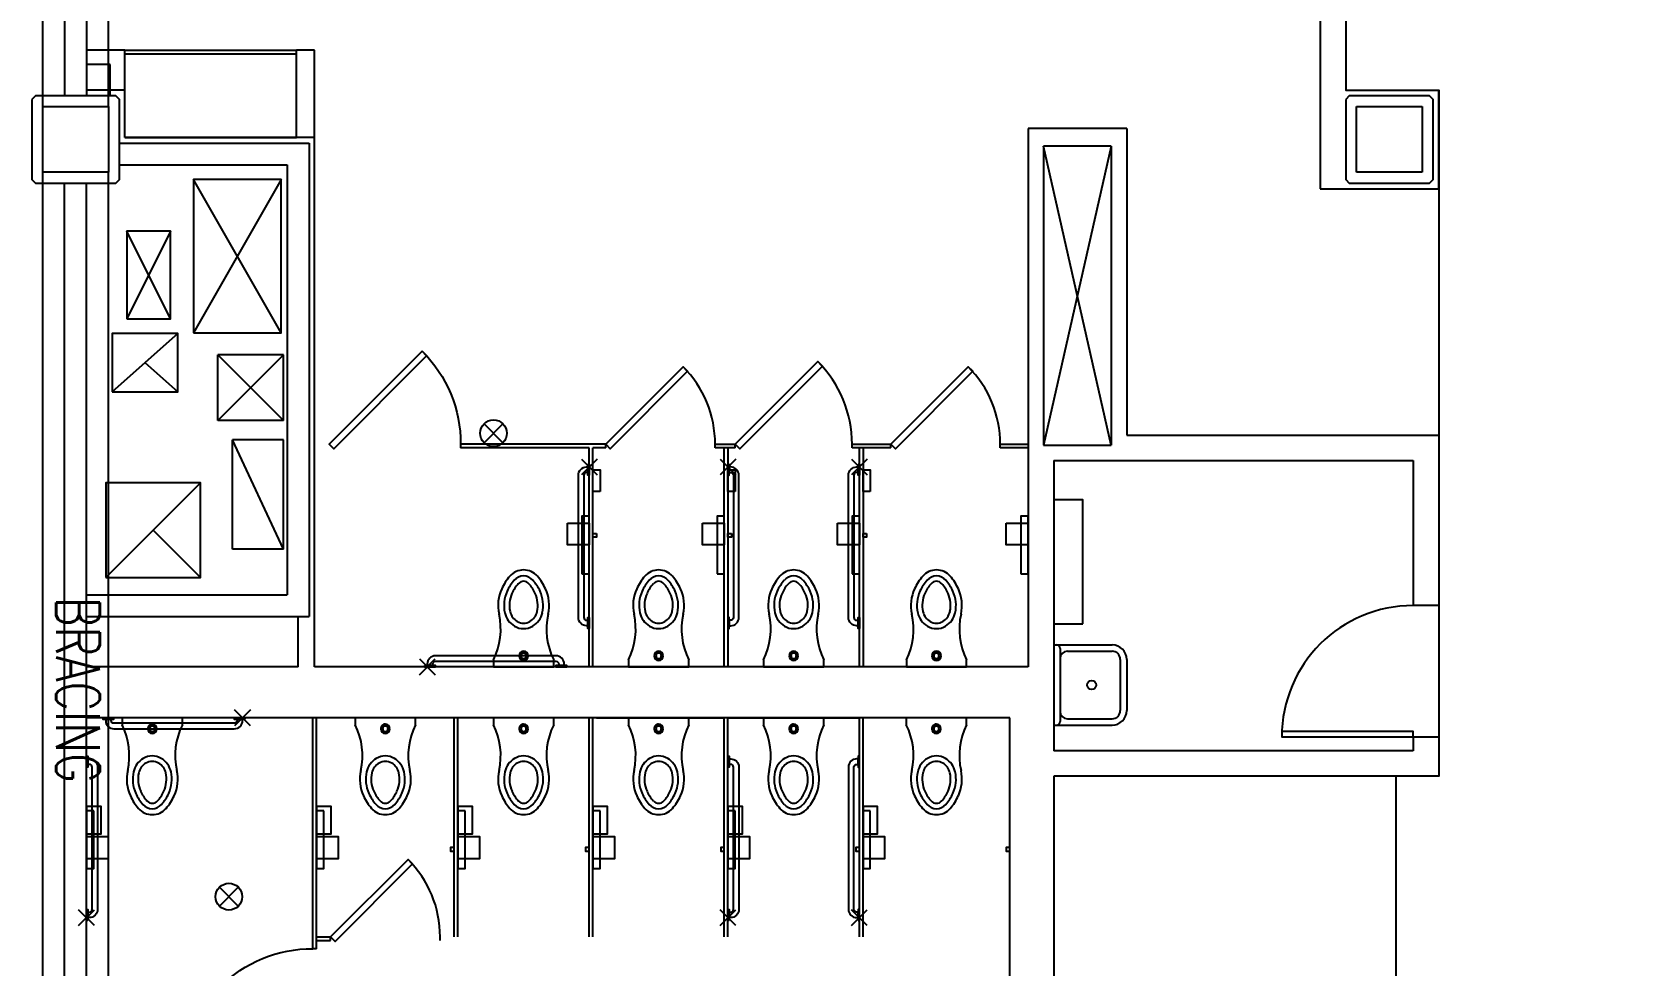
# Model space of a CAD drawing. Extents: x -13345 to 10098, y -1643 to 9113.
# Drawn here: x 6666.1 to 7101.8, y 2660.5 to 2916.3 of the extents above; entities that cross this region are included whole.
import ezdxf
from ezdxf.enums import TextEntityAlignment as Align

# ---------------------------------------------------------------- set-up
doc = ezdxf.new("R2010")
doc.units = 0
doc.header["$LTSCALE"] = 192
doc.header["$MEASUREMENT"] = 0
doc.linetypes.add('DASHED', pattern=[0.75, 0.5, -0.25])
doc.layers.get('0').update_dxf_attribs({"linetype": 'CONTINUOUS'})
doc.layers.get('DEFPOINTS').update_dxf_attribs({"linetype": 'CONTINUOUS'})
for name, color, linetype in [('ARCH-DOORS-INTERIOR', 7, 'CONTINUOUS'), ('ARCH-FEATURES', 2, 'CONTINUOUS'), ('ARCH-WALLS-INTERIOR', 1, 'CONTINUOUS'), ('STRUCTURAL-BRACING', 1, 'DASHED'), ('STRUCTURAL-COLUMNS', 3, 'CONTINUOUS'), ('UTILITIES-EQUIPMENT', 2, 'CONTINUOUS'), ('UTILITIES-HVAC', 1, 'CONTINUOUS'), ('UTILITIES-PLUMB', 2, 'CONTINUOUS')]:
    doc.layers.add(name, color=color, linetype=linetype)
doc.layers.add('COMMON AREA FILL', color=7, linetype='CONTINUOUS', true_color=0xdedede)
doc.styles.add('SIMPLEX', font='SIMPLEX.shx', dxfattribs={"width": 0.75})

# ---------------------------------------------------------------- blocks, each defined once
blk = doc.blocks.new('UNITSQUARE')
for p, q in [((1, 1), (0, 1)), ((0, 1), (0, 0)), ((1, 0), (1, 1)), ((0, 0), (1, 0))]:
    blk.add_line(p, q)
blk = doc.blocks.new('A$C1467163B')
at = {"layer": 'STRUCTURAL-BRACING', "ltscale": 10}
for p, q in [((-18, 342), (-18, 0)), ((0, 342), (0, 0))]:
    blk.add_line(p, q, dxfattribs=at)
at = {"layer": 'STRUCTURAL-BRACING', "style": 'SIMPLEX', "width": 0.75}
for p in [(-8.9, 288.76), (-9.65, 141.84)]:
    blk.add_text('BRACING', height=12, rotation=90, dxfattribs=at).set_placement(p, align=Align.MIDDLE_CENTER)
blk = doc.blocks.new('24X24COL')
blk.add_lwpolyline([(5059.8, 287.21), (5059.8, 265.21), (5060.8, 264.21), (5082.8, 264.21), (5083.8, 265.21), (5083.8, 287.21), (5082.8, 288.21), (5060.8, 288.21)], close=True)
blk = doc.blocks.new('P_GB_42')
at = {"color": 0}
for points in [[(-0.75, 0.37), (-0.75, 0), (2.25, 0), (2.25, 0.37)], [(41.25, 0), (44.25, 0), (44.25, 0.37), (41.25, 0.37)]]:
    blk.add_lwpolyline(points, close=True, dxfattribs=at)
blk.add_lwpolyline([(0, 0.37), (1.5, 0.37), (1.5, 0.75, -0.414214), (2.25, 1.5), (41.25, 1.5, -0.414214), (42, 0.75), (42, 0.37), (43.5, 0.37), (43.5, 0.75, 0.414214), (41.25, 3), (2.25, 3, 0.414214), (0, 0.75)], format="xyb", close=True, dxfattribs=at)
at = {"layer": 'DEFPOINTS'}
for p, q in [((-2.17, -2.17), (2.17, 2.17)), ((-2.17, 2.17), (2.17, -2.17))]:
    blk.add_line(p, q, dxfattribs=at)
blk = doc.blocks.new('P_GB_36')
at = {"color": 0}
for points in [[(-0.75, 0.38), (-0.75, 0), (2.25, 0), (2.25, 0.38)], [(35.25, 0), (38.25, 0), (38.25, 0.38), (35.25, 0.38)]]:
    blk.add_lwpolyline(points, close=True, dxfattribs=at)
blk.add_lwpolyline([(0, 0.38), (1.5, 0.38), (1.5, 0.75, -0.414214), (2.25, 1.5), (35.25, 1.5, -0.414214), (36, 0.75), (36, 0.38), (37.5, 0.38), (37.5, 0.75, 0.414214), (35.25, 3), (2.25, 3, 0.414214), (0, 0.75)], format="xyb", close=True, dxfattribs=at)
at = {"layer": 'DEFPOINTS'}
for p, q in [((-2.17, 2.17), (2.17, -2.17)), ((-2.17, -2.17), (2.17, 2.17))]:
    blk.add_line(p, q, dxfattribs=at)
blk = doc.blocks.new('dr_lh3-0_45')
at = {"color": 0}
blk.add_lwpolyline([(25.46, -25.46), (0, 0), (1.24, 1.24), (26.69, -24.22)], close=True, dxfattribs=at)
blk.add_arc((0.03, -0.08), 35.97, 315.0461, 0.12, dxfattribs=at)
blk = doc.blocks.new('ss1')
at = {"color": 0}
for p, q in [((0, 11), (0.75, 11)), ((0, 11), (0, -11)), ((0.75, 11), (16, 11)), ((1.75, 10), (1.75, -10)), ((3.75, 9.25), (16, 9.25)), ((18.25, 7), (18.25, -7)), ((20, 7), (20, -7)), ((0, -11), (0.75, -11)), ((0.75, -11), (16, -11)), ((3.75, -9.25), (16, -9.25))]:
    blk.add_line(p, q, dxfattribs=at)
blk.add_circle((10.38, 0), 1.25, dxfattribs=at)
for centre, radius, start, end in [((0.75, 10), 1, 0, 90), ((3.75, 7.25), 2, 90, 180), ((16, 7), 4, 0, 90), ((16, 7), 2.25, 0, 90), ((3.75, -7.25), 2, 180, 270), ((16, -7), 2.25, 270, 0), ((16, -7), 4, 270, 0), ((0.75, -10), 1, 270, 0)]:
    blk.add_arc(centre, radius, start, end, dxfattribs=at)
blk = doc.blocks.new('*U589')
blk.add_lwpolyline([(0, 0), (-1.5, 0), (-1.5, -36), (0, -36)], close=True)
blk.add_arc((0, 0), 36, 180, 270)
blk = doc.blocks.new('dr_rh2-8_45')
at = {"color": 0}
blk.add_lwpolyline([(0, 0), (-1.24, 1.24), (-23.86, -21.39), (-22.63, -22.63)], close=True, dxfattribs=at)
blk.add_arc((0.08, 0.03), 32.08, 180.0589, 224.937, dxfattribs=at)
blk = doc.blocks.new('dr_rh2-6_45')
at = {"color": 0}
blk.add_lwpolyline([(0, 0), (-1.24, 1.24), (-22.45, -19.98), (-21.21, -21.21)], close=True, dxfattribs=at)
blk.add_arc((0.09, 0.04), 30.09, 180.0693, 224.9246, dxfattribs=at)
blk = doc.blocks.new('fh watercloset')
for p, q in [((94.87, -1200.61), (94.87, -1202.48)), ((94.87, -1202.48), (111.37, -1202.48)), ((102.12, -1198.98), (102.62, -1198.48)), ((102.12, -1199.98), (102.12, -1198.98)), ((102.62, -1200.48), (102.12, -1199.98)), ((102.62, -1198.48), (103.62, -1198.48)), ((103.62, -1200.48), (102.62, -1200.48)), ((103.62, -1198.48), (104.12, -1198.98)), ((104.12, -1199.98), (103.62, -1200.48)), ((104.12, -1198.98), (104.12, -1199.98)), ((111.37, -1202.48), (111.37, -1200.61))]:
    blk.add_line(p, q)
for centre, radius, start, end in [((103.12, -1180.99), 5.03, 41.296, 138.704), ((109.93, -1186.97), 14.09, 138.704, 155.296), ((109.93, -1186.97), 12.47, 138.704, 155.296), ((109.93, -1186.97), 11, 138.704, 155.296), ((103.12, -1180.99), 3.4, 41.296, 138.704), ((103.12, -1180.99), 1.93, 41.296, 138.704), ((96.31, -1186.97), 11, 24.704, 41.296), ((96.31, -1186.97), 12.47, 24.704, 41.296), ((96.31, -1186.97), 14.09, 24.704, 41.296), ((107.05, -1185.65), 10.93, 155.296, 192.704), ((107.05, -1185.65), 9.3, 155.296, 192.704), ((107.05, -1185.65), 7.83, 155.296, 192.704), ((99.18, -1185.65), 7.83, 347.296, 24.704), ((99.18, -1185.65), 9.3, 347.296, 24.704), ((99.18, -1185.65), 10.93, 347.296, 24.704), ((78.02, -1192.19), 18.83, 333.4615, 12.704), ((103.55, -1186.44), 5.71, 192.704, 239.296), ((103.55, -1186.44), 4.24, 192.704, 239.296), ((102.69, -1186.44), 4.24, 300.704, 347.296), ((102.69, -1186.44), 5.71, 300.704, 347.296), ((128.22, -1192.19), 18.83, 167.296, 206.5385), ((103.12, -1187.16), 4.87, 239.296, 300.704), ((103.12, -1187.16), 3.4, 239.296, 300.704), ((103.12, -1199.48), 1.25, 90, 180), ((103.12, -1199.48), 1.25, 0, 90), ((103.12, -1199.48), 1.25, 180, 270), ((103.12, -1199.48), 0.75, 90, 180), ((103.12, -1199.48), 0.75, 180, 270), ((103.12, -1199.48), 0.75, 0, 90), ((103.12, -1199.48), 0.75, 270, 0), ((103.12, -1199.48), 1.25, 270, 0)]:
    blk.add_arc(centre, radius, start, end)

msp = doc.modelspace()

# ---------------------------------------------------------------- linework, layer by layer
at = {"layer": 'ARCH-FEATURES'}
for points in [[(6691.57, 2911.28), (6738.57, 2911.28)], [(6691.57, 2910.28), (6738.57, 2910.28)]]:
    msp.add_lwpolyline(points, dxfattribs=at)
at = {"layer": 'ARCH-WALLS-INTERIOR'}
for p, q in [((6675.07, 3178.28), (6675.07, 2898.78)), ((6681.07, 3178.28), (6681.07, 2898.78)), ((7026.07, 3003.28), (7026.07, 2900.28)), ((7019.07, 2969.28), (7019.07, 2873.28)), ((6691.57, 2911.28), (6681.07, 2911.28)), ((6691.57, 2887.28), (6691.57, 2911.28)), ((6743.57, 2911.28), (6738.57, 2911.28)), ((6743.57, 2742.28), (6743.57, 2911.28)), ((6687.57, 2907.28), (6681.07, 2907.28)), ((6687.57, 2898.78), (6687.57, 2907.28)), ((6691.57, 2900.28), (6681, 2900.28)), ((6691.57, 2887.28), (6691.57, 2900.28)), ((7026.07, 2900.28), (7051.57, 2900.28)), ((7051.57, 2873.28), (7051.57, 2900.28)), ((6939.07, 2889.78), (6939.07, 2742.28)), ((6966.07, 2889.78), (6939.07, 2889.78)), ((6966.07, 2889.78), (6966.07, 2805.78)), ((6690.07, 2885.78), (6742.07, 2885.78)), ((6743.57, 2887.28), (6691.57, 2887.28)), ((6742.07, 2885.78), (6742.07, 2756.03)), ((6743.57, 2742.28), (6743.57, 2887.28)), ((6943.32, 2884.9), (6943.32, 2803.03)), ((6961.82, 2884.9), (6943.32, 2884.9)), ((6961.82, 2884.9), (6961.82, 2803.03)), ((6690.07, 2879.78), (6736.07, 2879.78)), ((6736.07, 2879.78), (6736.07, 2762.03)), ((6675.07, 2538.78), (6675.07, 2874.78)), ((6681.07, 2756.03), (6681.07, 2874.78)), ((7019.07, 2873.28), (7051.57, 2873.28)), ((6943.32, 2803.03), (6961.82, 2803.03)), ((6966.07, 2805.78), (7051.57, 2805.78)), ((7051.57, 2805.78), (7051.57, 2759.09)), ((6946.07, 2798.78), (6946.07, 2719.28)), ((6946.07, 2798.78), (7044.57, 2798.78)), ((7044.57, 2798.78), (7044.57, 2759.09)), ((6681.07, 2762.03), (6736.07, 2762.03)), ((7051.57, 2759.09), (7044.57, 2759.09)), ((7051.57, 2759.09), (7044.57, 2759.09)), ((6681.07, 2538.78), (6681.07, 2756.03)), ((6681.07, 2756.03), (6742.07, 2756.03)), ((6739.07, 2742.28), (6739.07, 2756.03)), ((6739.07, 2742.28), (6739.07, 2756.03)), ((6739.07, 2742.28), (6681.07, 2742.28)), ((6739.07, 2742.28), (6681.07, 2742.28)), ((6939.07, 2742.28), (6743.57, 2742.28)), ((6934.07, 2728.28), (6681.07, 2728.28)), ((6820.82, 2728.28), (6855.82, 2728.28)), ((6856.82, 2728.28), (6892.82, 2728.28)), ((6934.07, 2626.28), (6934.07, 2728.28)), ((7044.57, 2719.28), (6946.07, 2719.28)), ((7044.57, 2723.07), (7051.57, 2723.07)), ((7044.57, 2723.07), (7044.57, 2719.28)), ((7044.57, 2723.07), (7051.57, 2723.07)), ((7051.57, 2723.07), (7051.57, 2712.28)), ((7051.57, 2712.28), (6946.07, 2712.28)), ((6946.07, 2712.28), (6946.07, 2626.28))]:
    msp.add_line(p, q, dxfattribs=at)
msp.add_lwpolyline([(6691.57, 2887.28), (6738.57, 2887.28), (6738.57, 2911.28)], dxfattribs=at)
at = {"layer": 'COMMON AREA FILL'}
msp.add_lwpolyline([(7161.07, 3956.4), (7161.07, 3003.28), (7026.07, 3003.28), (7026.07, 2900.28), (7051.57, 2900.28), (7051.57, 2712.28), (7039.8, 2712.28), (7039.8, 2652.28), (7123.54, 2652.28), (7123.57, 2936.78), (7274.04, 2936.78), (7274.04, 3008.78), (7518.04, 3008.78), (7518.04, 2993.32), (7761.54, 2993.32)], dxfattribs=at)
at = {"layer": 'UTILITIES-EQUIPMENT'}
for p, q in [((6734.39, 2875.83), (6710.39, 2833.83)), ((6734.39, 2833.83), (6710.39, 2875.83)), ((6706.05, 2833.63), (6688.05, 2817.63)), ((6697.05, 2825.63), (6706.05, 2817.63)), ((6735.07, 2827.72), (6717.07, 2827.72)), ((6712.33, 2792.7), (6686.33, 2766.7)), ((6699.33, 2779.7), (6712.33, 2766.7))]:
    msp.add_line(p, q, dxfattribs=at)
for points in [[(6710.39, 2833.83), (6734.39, 2833.83), (6734.39, 2875.83), (6710.39, 2875.83)], [(6688.05, 2817.63), (6706.05, 2817.63), (6706.05, 2833.63), (6688.05, 2833.63)], [(6686.33, 2766.7), (6712.33, 2766.7), (6712.33, 2792.7), (6686.33, 2792.7)]]:
    msp.add_lwpolyline(points, close=True, dxfattribs=at)
at = {"layer": 'UTILITIES-HVAC'}
for p, q in [((6961.82, 2803.03), (6943.32, 2884.9)), ((6961.82, 2884.9), (6943.32, 2803.03)), ((6704.07, 2861.67), (6692.07, 2837.67)), ((6704.07, 2837.67), (6692.07, 2861.67)), ((6717.07, 2809.72), (6717.07, 2827.72)), ((6735.07, 2809.72), (6717.07, 2827.72)), ((6735.07, 2827.72), (6717.07, 2809.72)), ((6735.07, 2827.72), (6717.07, 2827.72)), ((6735.07, 2809.72), (6735.07, 2827.72)), ((6735.07, 2809.72), (6717.07, 2809.72)), ((6721.07, 2774.49), (6721.07, 2804.49)), ((6735.07, 2804.49), (6721.07, 2804.49)), ((6735.07, 2774.49), (6721.07, 2804.49)), ((6735.07, 2774.49), (6735.07, 2804.49)), ((6735.07, 2774.49), (6721.07, 2774.49))]:
    msp.add_line(p, q, dxfattribs=at)
msp.add_lwpolyline([(6692.07, 2837.67), (6704.07, 2837.67), (6704.07, 2861.67), (6692.07, 2861.67)], close=True, dxfattribs=at)
at = {"layer": 'UTILITIES-PLUMB'}
for p, q in [((6789.98, 2803.69), (6795.16, 2808.86)), ((6795.16, 2803.69), (6789.98, 2808.86)), ((6823.32, 2803.28), (6783.57, 2803.28)), ((6783.57, 2803.28), (6783.57, 2802.28)), ((6818.82, 2802.28), (6783.57, 2802.28)), ((6818.82, 2742.28), (6818.82, 2802.28)), ((6823.32, 2802.28), (6819.82, 2802.28)), ((6819.82, 2742.28), (6819.82, 2802.28)), ((6823.32, 2802.28), (6823.32, 2803.28)), ((6853.32, 2803.28), (6858.82, 2803.28)), ((6853.32, 2802.28), (6853.32, 2803.28)), ((6858.82, 2802.28), (6853.32, 2802.28)), ((6855.82, 2742.28), (6855.82, 2802.28)), ((6856.82, 2802.28), (6856.82, 2742.28)), ((6858.82, 2802.28), (6858.82, 2803.28)), ((6890.82, 2803.28), (6901.44, 2803.28)), ((6890.82, 2802.28), (6890.82, 2803.28)), ((6901.44, 2802.28), (6890.82, 2802.28)), ((6892.82, 2742.28), (6892.82, 2802.28)), ((6893.82, 2802.28), (6893.82, 2742.28)), ((6901.44, 2802.28), (6901.44, 2803.28)), ((6931.44, 2803.28), (6939.07, 2803.28)), ((6931.44, 2802.28), (6931.44, 2803.28)), ((6939.07, 2802.28), (6931.44, 2802.28)), ((6743.07, 2665.03), (6743.07, 2728.28)), ((6744.07, 2665.03), (6744.07, 2728.28)), ((6781.82, 2668.28), (6781.82, 2728.28)), ((6782.82, 2668.28), (6782.82, 2728.28)), ((6818.82, 2668.28), (6818.82, 2728.28)), ((6819.82, 2668.28), (6819.82, 2728.28)), ((6855.82, 2668.28), (6855.82, 2728.28)), ((6856.82, 2668.28), (6856.82, 2728.28)), ((6892.82, 2668.28), (6892.82, 2728.28)), ((6893.82, 2668.28), (6893.82, 2728.28)), ((6717.48, 2676.69), (6722.65, 2681.86)), ((6722.65, 2676.69), (6717.48, 2681.86)), ((6744.07, 2668.28), (6747.94, 2668.28)), ((6744.07, 2667.28), (6747.94, 2667.28)), ((6747.94, 2667.28), (6747.94, 2668.28)), ((6777.94, 2667.28), (6777.94, 2668.28)), ((6744.07, 2665.03), (6743.07, 2665.03))]:
    msp.add_line(p, q, dxfattribs=at)
for points in [[(6821.82, 2790.28), (6819.82, 2790.28), (6819.82, 2796.28), (6821.82, 2796.28)], [(6858.82, 2790.28), (6856.82, 2790.28), (6856.82, 2796.28), (6858.82, 2796.28)], [(6895.82, 2790.28), (6893.82, 2790.28), (6893.82, 2796.28), (6895.82, 2796.28)], [(6954.07, 2754.03), (6954.07, 2788.03), (6946.07, 2788.03), (6946.07, 2754.03)], [(6812.82, 2781.65), (6818.82, 2781.65), (6818.82, 2775.65), (6812.82, 2775.65)], [(6816.82, 2767.78), (6818.82, 2767.78), (6818.82, 2783.53), (6816.82, 2783.53)], [(6849.82, 2781.65), (6855.82, 2781.65), (6855.82, 2775.65), (6849.82, 2775.65)], [(6853.82, 2767.78), (6855.82, 2767.78), (6855.82, 2783.53), (6853.82, 2783.53)], [(6886.82, 2781.65), (6892.82, 2781.65), (6892.82, 2775.65), (6886.82, 2775.65)], [(6890.82, 2767.78), (6892.82, 2767.78), (6892.82, 2783.53), (6890.82, 2783.53)], [(6933.07, 2781.65), (6939.07, 2781.65), (6939.07, 2775.65), (6933.07, 2775.65)], [(6937.07, 2767.78), (6939.07, 2767.78), (6939.07, 2783.53), (6937.07, 2783.53)], [(6820.82, 2778.78), (6820.82, 2777.78), (6819.82, 2777.78), (6819.82, 2778.78)], [(6857.82, 2778.78), (6857.82, 2777.78), (6856.82, 2777.78), (6856.82, 2778.78)], [(6894.82, 2778.78), (6894.82, 2777.78), (6893.82, 2777.78), (6893.82, 2778.78)], [(6681.07, 2703.97), (6681.07, 2696.47), (6685.07, 2696.47), (6685.07, 2703.97)], [(6683.07, 2702.78), (6681.07, 2702.78), (6681.07, 2687.03), (6683.07, 2687.03)], [(6744.07, 2703.97), (6744.07, 2696.47), (6748.07, 2696.47), (6748.07, 2703.97)], [(6746.07, 2702.78), (6744.07, 2702.78), (6744.07, 2687.03), (6746.07, 2687.03)], [(6782.82, 2703.97), (6782.82, 2696.47), (6786.82, 2696.47), (6786.82, 2703.97)], [(6784.82, 2702.78), (6782.82, 2702.78), (6782.82, 2687.03), (6784.82, 2687.03)], [(6819.82, 2703.97), (6819.82, 2696.47), (6823.82, 2696.47), (6823.82, 2703.97)], [(6821.82, 2702.78), (6819.82, 2702.78), (6819.82, 2687.03), (6821.82, 2687.03)], [(6856.82, 2703.97), (6856.82, 2696.47), (6860.82, 2696.47), (6860.82, 2703.97)], [(6858.82, 2702.78), (6856.82, 2702.78), (6856.82, 2687.03), (6858.82, 2687.03)], [(6893.82, 2703.97), (6893.82, 2696.47), (6897.82, 2696.47), (6897.82, 2703.97)], [(6895.82, 2702.78), (6893.82, 2702.78), (6893.82, 2687.03), (6895.82, 2687.03)], [(6681.07, 2689.7), (6687.07, 2689.7), (6687.07, 2695.7), (6681.07, 2695.7)], [(6744.07, 2689.7), (6750.07, 2689.7), (6750.07, 2695.7), (6744.07, 2695.7)], [(6782.82, 2689.7), (6788.82, 2689.7), (6788.82, 2695.7), (6782.82, 2695.7)], [(6819.82, 2689.7), (6825.82, 2689.7), (6825.82, 2695.7), (6819.82, 2695.7)], [(6856.82, 2689.7), (6862.82, 2689.7), (6862.82, 2695.7), (6856.82, 2695.7)], [(6893.82, 2689.7), (6899.82, 2689.7), (6899.82, 2695.7), (6893.82, 2695.7)], [(6781.82, 2691.78), (6781.82, 2692.78), (6780.82, 2692.78), (6780.82, 2691.78)], [(6818.82, 2691.78), (6818.82, 2692.78), (6817.82, 2692.78), (6817.82, 2691.78)], [(6855.82, 2691.78), (6855.82, 2692.78), (6854.82, 2692.78), (6854.82, 2691.78)], [(6892.82, 2691.78), (6892.82, 2692.78), (6891.82, 2692.78), (6891.82, 2691.78)], [(6934.07, 2691.78), (6934.07, 2692.78), (6933.07, 2692.78), (6933.07, 2691.78)]]:
    msp.add_lwpolyline(points, close=True, dxfattribs=at)
for centre, radius in [((6792.57, 2806.28), 3.67), ((6720.07, 2679.28), 3.66)]:
    msp.add_circle(centre, radius, dxfattribs=at)

# ---------------------------------------------------------------- block references
at = {"layer": 'ARCH-DOORS-INTERIOR', "xscale": -1}
for p, rotation in [((6747.57, 2803.28), 180), ((6743.07, 2629.03), 270)]:
    msp.add_blockref('dr_lh3-0_45', p, dxfattribs=dict(at, rotation=rotation))
at = {"layer": 'ARCH-DOORS-INTERIOR'}
for name, p, rotation in [('dr_rh2-6_45', (6823.32, 2803.28), 180), ('dr_rh2-8_45', (6858.82, 2803.28), 180), ('dr_rh2-6_45', (6901.44, 2803.28), 180), ('*U589', (7044.57, 2723.07), 270), ('dr_rh2-6_45', (6747.94, 2668.28), 180)]:
    msp.add_blockref(name, p, dxfattribs=dict(at, rotation=rotation))
at = {"layer": 'STRUCTURAL-BRACING', "rotation": 180}
for p in [(6669.07, 3237.78), (6669.07, 2877.78)]:
    msp.add_blockref('A$C1467163B', p, dxfattribs=at)
at = {"layer": 'STRUCTURAL-COLUMNS'}
for p in [(1606.27, 2610.56), (1966.27, 2610.56)]:
    msp.add_blockref('24X24COL', p, dxfattribs=at)
at = {"layer": 'STRUCTURAL-COLUMNS', "xscale": 18, "yscale": -18, "zscale": 12}
for p in [(6669.07, 2895.78), (7029.07, 2895.78)]:
    msp.add_blockref('UNITSQUARE', p, dxfattribs=at)
at = {"layer": 'UTILITIES-PLUMB', "xscale": -1}
for p, rotation in [((6818.82, 2797.03), 90), ((6892.82, 2797.03), 90), ((6681.07, 2673.53), 270), ((6856.82, 2673.53), 270)]:
    msp.add_blockref('P_GB_42', p, dxfattribs=dict(at, rotation=rotation))
at = {"layer": 'UTILITIES-PLUMB'}
for name, p, rotation in [('P_GB_42', (6856.82, 2797.03), 270), ('P_GB_36', (6723.81, 2728.28), 180), ('fh watercloset', (6802.19, 1525.8), 180), ('fh watercloset', (6866.06, 1525.8), 180), ('fh watercloset', (6903.94, 1525.8), 180), ('fh watercloset', (6940.94, 1525.8), 180), ('fh watercloset', (6977.94, 1525.8), 180), ('fh watercloset', (7017.06, 1525.8), 180), ('P_GB_42', (6892.82, 2673.53), 90)]:
    msp.add_blockref(name, p, dxfattribs=dict(at, rotation=rotation))
for name, p in [('fh watercloset', (6697.7, 3944.76)), ('fh watercloset', (6734.7, 3944.76)), ('fh watercloset', (6771.7, 3944.76)), ('fh watercloset', (6810.83, 3944.76)), ('ss1', (6946.07, 2737.28)), ('P_GB_36', (6774.44, 2742.28))]:
    msp.add_blockref(name, p, dxfattribs=at)

doc.saveas('drawing.dxf')
